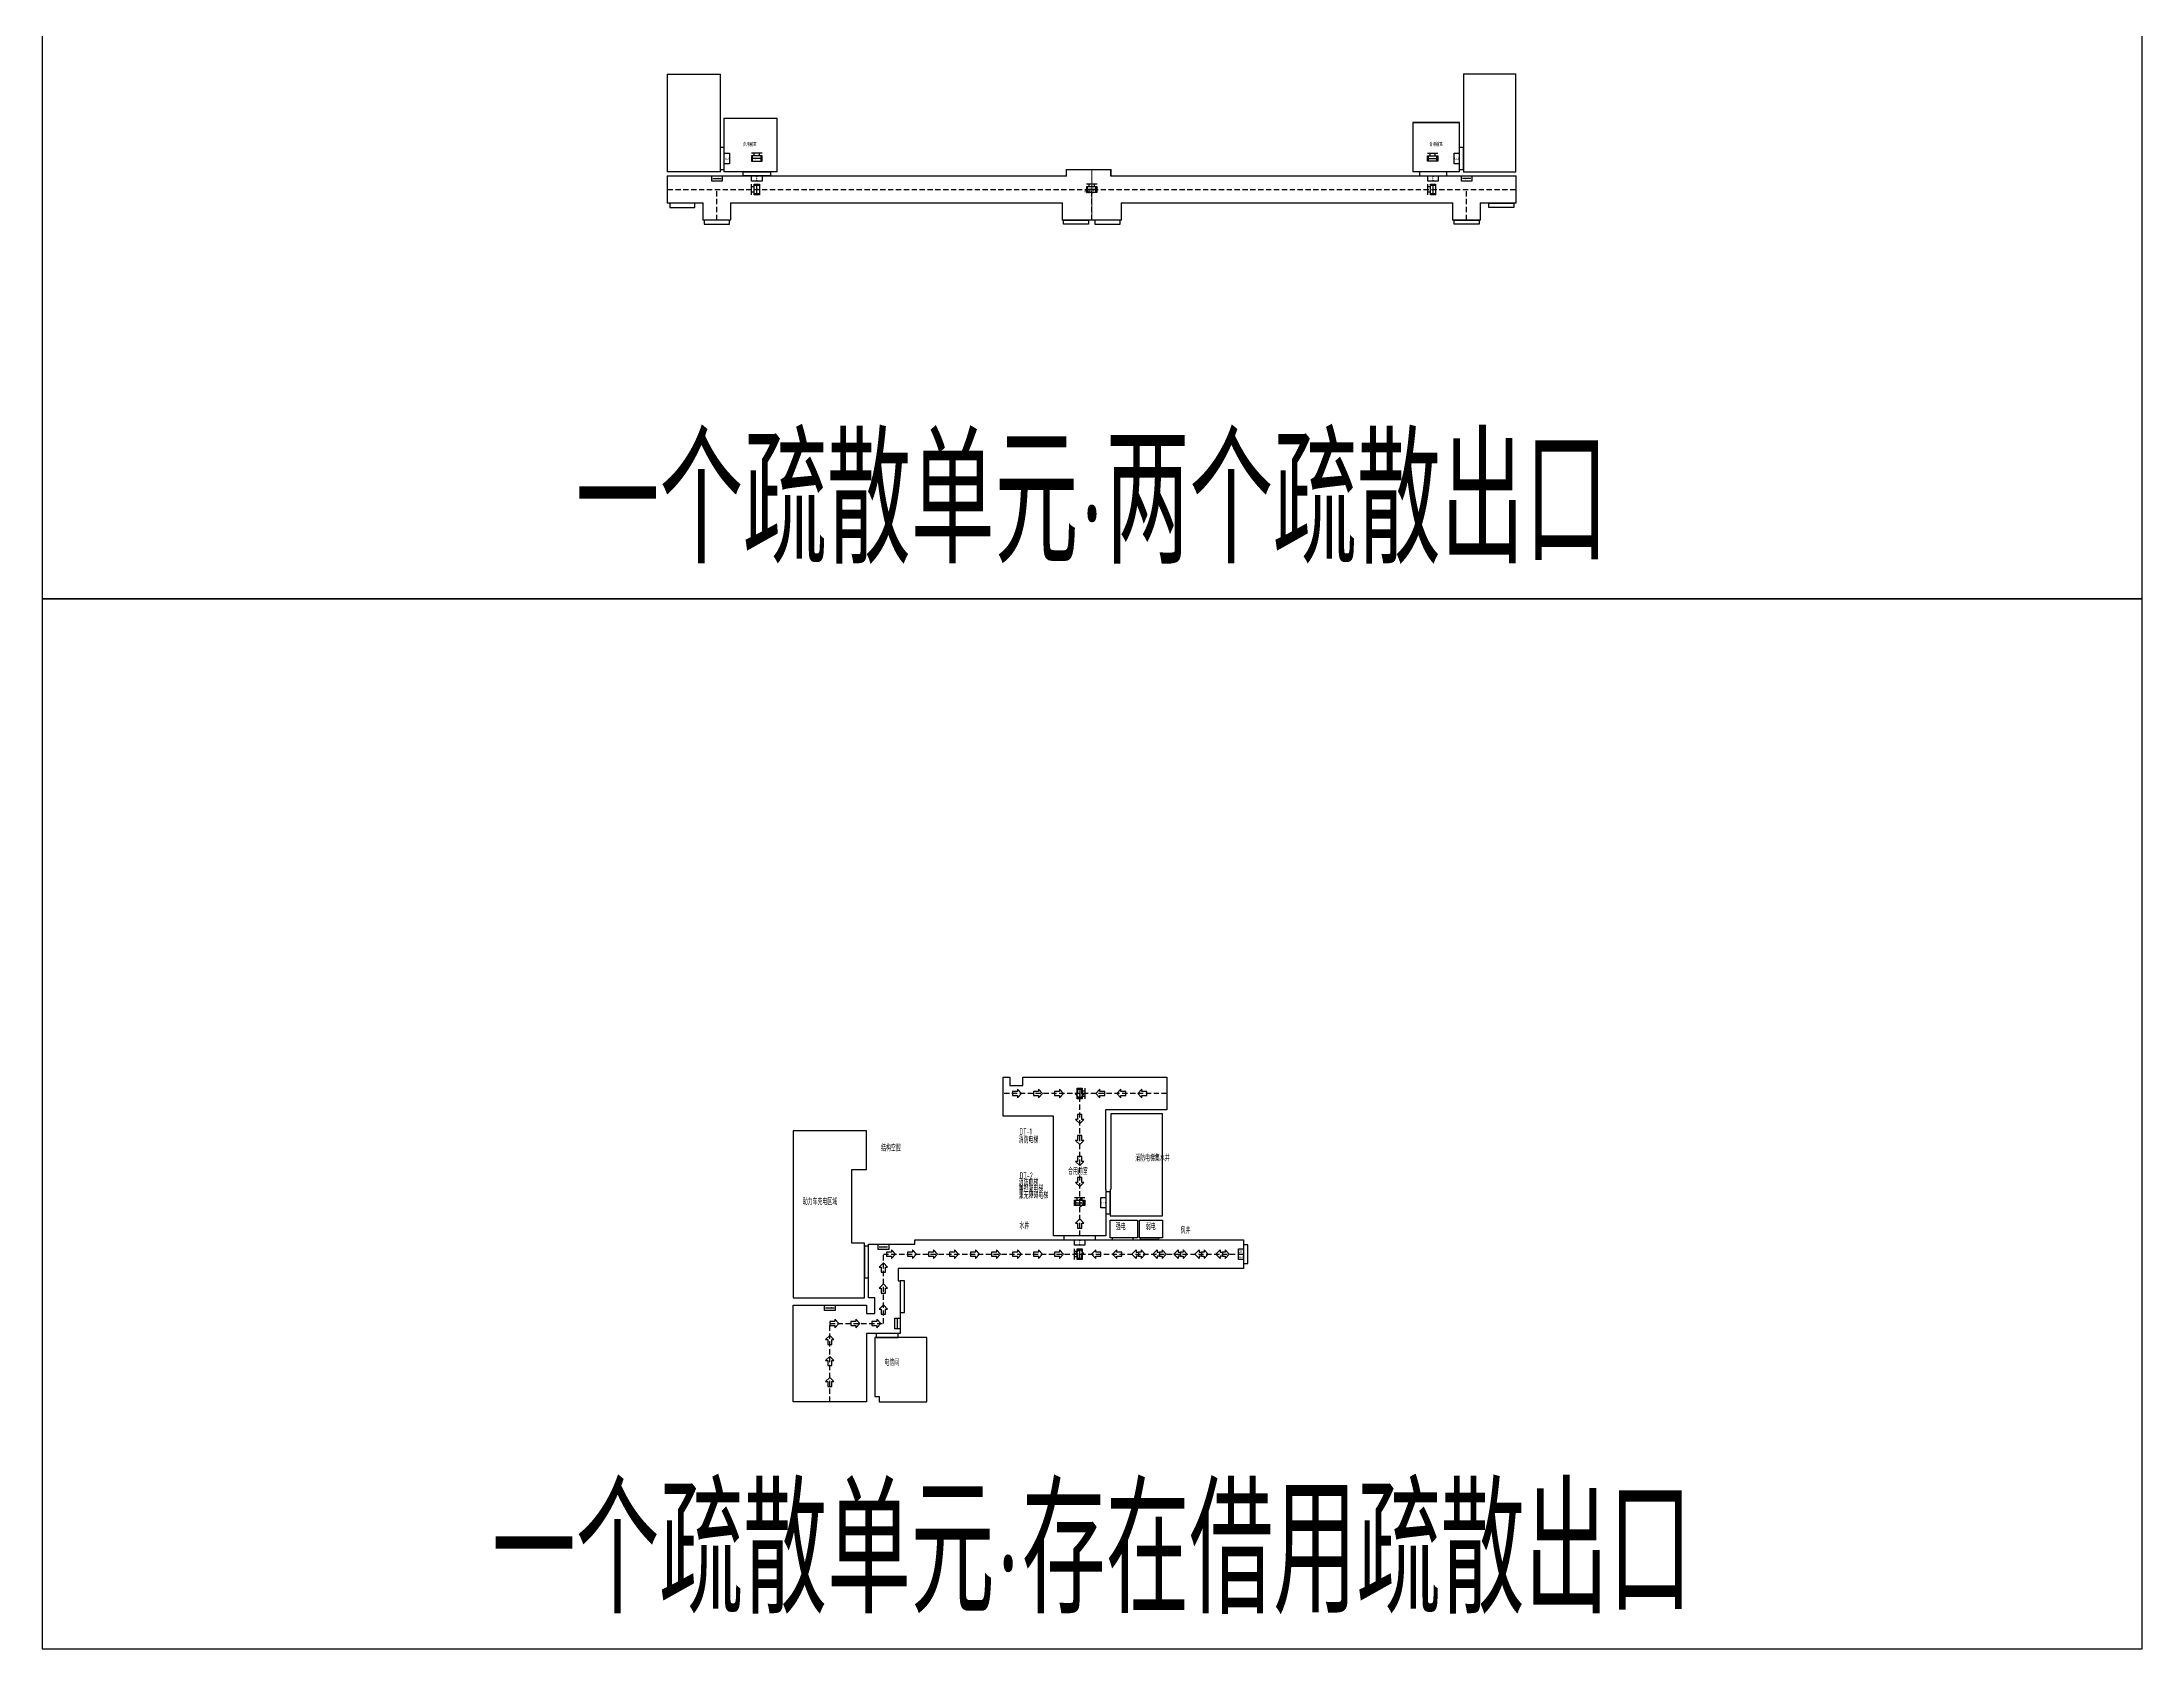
# Model space of a CAD drawing. Header units: millimetres. Extents: x -1582620 to 4754388, y -184455 to 3397362.
# Drawn here: x 3062802 to 3162802, y 2412089 to 2488603 of the extents above; entities that cross this region are included whole.
import ezdxf
from ezdxf.enums import TextEntityAlignment as Align

# ---------------------------------------------------------------- set-up
doc = ezdxf.new("R2010")
doc.units = ezdxf.units.MM
doc.header["$LTSCALE"] = 1000
doc.header["$MEASUREMENT"] = 0
doc.linetypes.add('HIDDEN', pattern=[0.375, 0.25, -0.125])
for name, color, linetype in [('AD-NAME-ROOM', 9, 'Continuous'), ('AI-中心线', 132, 'HIDDEN'), ('E-LITE-LITE', 3, 'Continuous'), ('E-REQU-WALL', 11, 'Continuous'), ('E-SHET-PROF', 1, 'Continuous'), ('E-UNIV-EL', 140, 'Continuous'), ('E-UNIV-NOTE', 6, 'Continuous')]:
    doc.layers.add(name, color=color, linetype=linetype)
doc.styles.add('__覆盖_A10-客梯-标准层-门窗_SEN23VV8_设计区$0$TH-STYLE3', font='TSSDENG', dxfattribs={"width": 0.7, "bigfont": 'TSSDCHN'})
doc.styles.add('TH-STYLE3', font='tssdeng.shx', dxfattribs={"width": 0.65, "bigfont": 'tssdchn.shx'})

# ---------------------------------------------------------------- blocks, each defined once
blk = doc.blocks.new('双向疏散流向')
at = {"layer": 'E-UNIV-NOTE', "color": 9}
blk.add_lwpolyline([(0, 100), (0, -100), (-119, -100), (-119, -200), (-319, 0), (-119, 200), (-119, 100), (0, 100)], dxfattribs=at)
at = {"layer": 'E-UNIV-NOTE'}
blk.add_lwpolyline([(0, -100), (119, -100), (119, -200), (319, 0), (119, 200), (119, 100), (0, 100), (0, -100)], dxfattribs=at)
blk = doc.blocks.new('疏散流向')
at = {"layer": 'E-UNIV-NOTE'}
blk.add_lwpolyline([(234, 0), (34, 200), (34, 100), (-204, 100), (-204, -100), (34, -100), (34, -200), (234, 0)], dxfattribs=at)
blk = doc.blocks.new('E-BFEL100')
blk.add_lwpolyline([(-2.5, 1.25), (2.5, 1.25), (2.5, -1.25), (-2.5, -1.25)], close=True)
at = {"layer": 'E-UNIV-EL', "style": 'TH-STYLE3', "width": 0.7}
blk.add_attdef('T', text='', height=1.8, dxfattribs=at).set_placement((0, 0), align=Align.MIDDLE)
blk = doc.blocks.new('E-BFEL201-1')
for p, q in [((-2.5, 2.5), (2.5, 2.5)), ((-1.25, 1.25), (-1.25, 2.5)), ((1.25, 1.25), (1.25, 2.5))]:
    blk.add_line(p, q)
blk.add_lwpolyline([(-2.5, 1.25), (2.5, 1.25), (2.5, -1.25), (-2.5, -1.25)], close=True)
at = {"layer": 'E-UNIV-EL'}
for p, q in [((-2, -1.25), (-2, 1.25)), ((-2, 0), (2, 0)), ((2, -1.25), (2, 1.25))]:
    blk.add_line(p, q, dxfattribs=at)
blk.add_lwpolyline([(0.5, 0, 0.75, 0, 0), (2, 0, 0, 0, 0)], format="xyseb", dxfattribs=at)
blk = doc.blocks.new('E-BFEL200')
blk.add_lwpolyline([(-2.5, 1.25), (2.5, 1.25), (2.5, -1.25), (-2.5, -1.25)], close=True)
at = {"layer": 'E-UNIV-EL'}
blk.add_line((-2, 0), (2, 0), dxfattribs=at)
blk.add_lwpolyline([(0.5, 0, 0.75, 0, 0), (2, 0, 0, 0, 0)], format="xyseb", dxfattribs=at)
blk = doc.blocks.new('E-BFEL140')
blk.add_lwpolyline([(-2.5, 1.2), (2.5, 1.2), (2.5, -1.3), (-2.5, -1.3)], close=True)
at = {"layer": 'E-UNIV-EL'}
blk.add_line((0.2, 0.7), (-0.2, -0.7), dxfattribs=at)
at = {"layer": 'E-UNIV-EL', "style": 'TH-STYLE3', "width": 0.7}
for p in [(-1.3, 0), (1.2, 0)]:
    blk.add_attdef('T', text='', height=1.8, dxfattribs=at).set_placement(p, align=Align.MIDDLE)

msp = doc.modelspace()

# ---------------------------------------------------------------- linework, layer by layer
at = {"layer": 'AI-中心线'}
for p, q in [((3092590.85, 2481578.09), (3132991.03, 2481578.09)), ((3094940.85, 2480128.09), (3094940.85, 2481578.09)), ((3112790.85, 2480128.09), (3112790.93, 2481578.09)), ((3130640.85, 2480128.09), (3130640.85, 2481578.09))]:
    msp.add_line(p, q, dxfattribs=at)
for points in [[(3116366.16, 2438537.79), (3108566.16, 2438537.79)], [(3112216.16, 2431762.79), (3112216.18, 2438537.79)], [(3100315.68, 2423863.26), (3100315.68, 2427588.42), (3102866.07, 2427588.42), (3102866.07, 2430887.56), (3120016.32, 2430887.56)]]:
    msp.add_lwpolyline(points, dxfattribs=at)
at = {"layer": 'E-REQU-WALL'}
for p, q in [((3092590.85, 2482428.09), (3092590.85, 2487078.09)), ((3092590.85, 2487078.09), (3095090.85, 2487078.09)), ((3095090.85, 2487078.09), (3095090.85, 2482428.09)), ((3132990.85, 2487078.09), (3130490.85, 2487078.09)), ((3130490.85, 2487078.09), (3130490.85, 2482428.09)), ((3132990.85, 2482428.09), (3132990.85, 2487078.09)), ((3095290.85, 2482428.09), (3095290.85, 2484978.09)), ((3095290.85, 2484978.09), (3097790.85, 2484978.09)), ((3097790.85, 2484978.09), (3097790.85, 2482428.09)), ((3128090.85, 2482428.09), (3128090.85, 2484778.09)), ((3128090.85, 2484778.09), (3130290.85, 2484778.09)), ((3130290.85, 2484778.09), (3130290.85, 2482428.09)), ((3095090.85, 2482428.09), (3092590.85, 2482428.09)), ((3092590.85, 2482228.09), (3111590.85, 2482228.09)), ((3092590.85, 2480928.09), (3092590.85, 2482228.09)), ((3097790.85, 2482428.09), (3095290.85, 2482428.09)), ((3111590.85, 2482228.09), (3111590.85, 2482528.09)), ((3111590.85, 2482528.09), (3113690.85, 2482528.09)), ((3113690.85, 2482528.09), (3113690.85, 2482228.09)), ((3113690.85, 2482228.09), (3132991.03, 2482228.09)), ((3130290.85, 2482428.09), (3128090.85, 2482428.09)), ((3130490.85, 2482428.09), (3132990.85, 2482428.09)), ((3132991.03, 2482228.09), (3132991.03, 2480928.09)), ((3094290.85, 2480928.09), (3092590.85, 2480928.09)), ((3094290.85, 2480128.09), (3094290.85, 2480928.09)), ((3095590.85, 2480128.09), (3094290.85, 2480128.09)), ((3111390.85, 2480928.09), (3095590.85, 2480928.09)), ((3095590.85, 2480928.09), (3095590.85, 2480128.09)), ((3111390.85, 2480128.09), (3111390.85, 2480928.09)), ((3114190.85, 2480128.09), (3111390.85, 2480128.09)), ((3129990.85, 2480928.09), (3114190.85, 2480928.09)), ((3114190.85, 2480928.09), (3114190.85, 2480128.09)), ((3129990.85, 2480128.09), (3129990.85, 2480928.09)), ((3131290.85, 2480128.09), (3129990.85, 2480128.09)), ((3132991.03, 2480928.09), (3131290.85, 2480928.09)), ((3131290.85, 2480928.09), (3131290.85, 2480128.09))]:
    msp.add_line(p, q, dxfattribs=at)
for points in [[(3113466.16, 2431762.79), (3110966.21, 2431762.79), (3110966.16, 2437462.79), (3108566.16, 2437462.79), (3108566.16, 2439312.79), (3108896.44, 2439312.79), (3108896.44, 2438912.79), (3109516.08, 2438913.02), (3109516.08, 2439312.79), (3110966.21, 2439312.79), (3116366.16, 2439312.79), (3116366.16, 2437762.79), (3113441.16, 2437762.79), (3113441.16, 2433962.79), (3113466.16, 2433962.79)], [(3116166.16, 2437562.79), (3113691.16, 2437562.79), (3113691.16, 2433962.79), (3113666.16, 2433962.79), (3113666.16, 2432712.79), (3116166.16, 2432712.79)], [(3102067.92, 2436762.79), (3098567.15, 2436762.79), (3098567.15, 2428812.7), (3101966.18, 2428812.72), (3101966.16, 2431412.79), (3101366.16, 2431412.79), (3101366.16, 2434912.76), (3102068.17, 2434912.76)], [(3113666.16, 2432512.79), (3114966.16, 2432512.79), (3114966.16, 2431662.79), (3113666.16, 2431662.79)], [(3115066.16, 2432512.79), (3116166.16, 2432512.79), (3116166.16, 2431662.84), (3115066.16, 2431662.84)], [(3104941.16, 2426912.79), (3102466.16, 2426912.79), (3102466.16, 2424112.42), (3102666.04, 2424112.42), (3102666.04, 2423863.39), (3104941.16, 2423863.39)]]:
    msp.add_lwpolyline(points, close=True, dxfattribs=at)
msp.add_lwpolyline([(3120016.32, 2430212.76), (3103566.16, 2430213.09), (3103566.91, 2429612.77), (3103666.16, 2429612.77), (3103666.16, 2427112.79), (3102066.16, 2427112.79), (3102065.15, 2423862.71), (3098566.21, 2423863.8), (3098567.15, 2428462.7), (3102066.03, 2428462.7), (3102066.03, 2428064.05), (3102466.16, 2428062.79), (3102466.03, 2428812.73), (3102165.97, 2428812.73), (3102165.97, 2431362.79), (3104366.16, 2431362.79), (3104366.16, 2431562.75), (3120016.32, 2431562.75), (3120016.32, 2430212.76)], dxfattribs=at)
at = {"layer": 'E-SHET-PROF'}
for points in [[(3095290.85, 2483578.09), (3095090.85, 2483578.09), (3095090.85, 2482528.09), (3095290.85, 2482528.09)], [(3130490.85, 2483578.09), (3130290.85, 2483578.09), (3130290.85, 2482528.09), (3130490.85, 2482528.09)], [(3096190.85, 2482428.09), (3097490.85, 2482428.09), (3097490.85, 2482228.09), (3096190.85, 2482228.09)], [(3129690.85, 2482428.09), (3128390.85, 2482428.09), (3128390.85, 2482228.09), (3129690.85, 2482228.09)], [(3093890.85, 2480928.09), (3092690.85, 2480928.09), (3092690.85, 2480728.09), (3093890.85, 2480728.09)], [(3095540.85, 2480128.09), (3094340.85, 2480128.09), (3094340.85, 2479928.09), (3095540.85, 2479928.09)], [(3111440.85, 2480128.09), (3112640.85, 2480128.09), (3112640.85, 2479928.09), (3111440.85, 2479928.09)], [(3114140.85, 2480128.09), (3112940.85, 2480128.09), (3112940.85, 2479928.09), (3114140.85, 2479928.09)], [(3130040.85, 2480128.09), (3131240.85, 2480128.09), (3131240.85, 2479928.09), (3130040.85, 2479928.09)], [(3131690.85, 2480928.09), (3132890.85, 2480928.09), (3132890.85, 2480728.09), (3131690.85, 2480728.09)], [(3113666.16, 2433862.79), (3113466.16, 2433862.79), (3113466.16, 2432812.79), (3113666.16, 2432812.79)], [(3102166.16, 2431262.79), (3101966.16, 2431262.79), (3101966.16, 2429762.79), (3102166.16, 2429762.79)], [(3112966.16, 2431762.79), (3111466.16, 2431762.79), (3111466.16, 2431562.79), (3112966.16, 2431562.79)], [(3114766.16, 2431662.83), (3113766.16, 2431662.83), (3113766.16, 2431562.79), (3114766.16, 2431562.79)], [(3115116.16, 2431662.79), (3115966.16, 2431662.79), (3115966.16, 2431562.79), (3115116.16, 2431562.79)], [(3120216.32, 2430437.56), (3120216.32, 2431337.56), (3120016.32, 2431337.56), (3120016.32, 2430437.56)], [(3103866.19, 2429612.77), (3103666.16, 2429612.77), (3103666.16, 2428112.77), (3103866.19, 2428112.77)], [(3103566.16, 2427112.79), (3102516.16, 2427112.79), (3102516.16, 2426912.79), (3103566.16, 2426912.79)]]:
    msp.add_lwpolyline(points, close=True, dxfattribs=at)
at = {"layer": 'E-UNIV-NOTE'}
for points in [[(3162801.83, 2462089), (3162801.83, 2512089), (3062801.83, 2512089), (3062801.83, 2462089)], [(3162801.83, 2412089), (3162801.83, 2462089), (3062801.83, 2462089), (3062801.83, 2412089)]]:
    msp.add_lwpolyline(points, close=True, dxfattribs=at)
at = {"layer": 'E-UNIV-NOTE', "const_width": 50}
msp.add_lwpolyline([(3112790.85, 2480128.09), (3112790.85, 2482528.09), (3111590.85, 2482528.09), (3111590.85, 2482228.09), (3097490.85, 2482228.09), (3097490.85, 2482428.09), (3097790.85, 2482428.09), (3097790.85, 2484978.09), (3095290.85, 2484978.09), (3095290.85, 2483578.09), (3095090.85, 2483578.09), (3095090.85, 2487078.09), (3092590.85, 2487078.09), (3092590.85, 2482428.09), (3095090.85, 2482428.09), (3095090.85, 2482528.09), (3095290.85, 2482528.09), (3095290.85, 2482428.09), (3096190.85, 2482428.09), (3096190.85, 2482228.09), (3092590.85, 2482228.09), (3092590.85, 2480928.09), (3094290.85, 2480928.09), (3094290.85, 2480128.09), (3095590.85, 2480128.09), (3095590.85, 2480928.09), (3111390.85, 2480928.09), (3111390.85, 2480128.09), (3112790.85, 2480128.09)], dxfattribs=at)
at = {"layer": 'E-UNIV-NOTE', "color": 2, "const_width": 50}
msp.add_lwpolyline([(3112790.85, 2480128.09), (3112790.85, 2482528.09), (3113690.85, 2482528.09), (3113690.85, 2482228.09), (3128390.85, 2482228.09), (3128390.85, 2482428.09), (3128090.85, 2482428.09), (3128090.85, 2484778.09), (3130290.85, 2484778.09), (3130290.85, 2483578.09), (3130490.85, 2483578.09), (3130490.85, 2487078.09), (3132990.85, 2487078.09), (3132990.85, 2482428.09), (3130490.85, 2482428.09), (3130490.85, 2482528.09), (3130290.85, 2482528.09), (3130290.85, 2482428.09), (3129690.85, 2482428.09), (3129690.85, 2482228.09), (3132990.85, 2482228.09), (3132990.85, 2480928.09), (3131290.85, 2480928.09), (3131290.85, 2480128.09), (3129990.85, 2480128.09), (3129990.85, 2480928.09), (3114190.85, 2480928.09), (3114190.85, 2480128.09), (3112790.85, 2480128.09)], dxfattribs=at)

# ---------------------------------------------------------------- block references
at = {"layer": 'E-LITE-LITE', "xscale": 100, "yscale": 100, "zscale": 100}
for p, rotation in [((3095415.34, 2483054.64), 90), ((3130165.85, 2483053.09), 90), ((3096840.85, 2482103.09), 359.9999999999417), ((3129040.85, 2482103.09), 359.9999999999417), ((3113341.16, 2433337.79), 90)]:
    msp.add_blockref('E-BFEL100', p, dxfattribs=dict(at, rotation=rotation)).add_auto_attribs({'T': 'E'})
at = {"layer": 'E-LITE-LITE', "yscale": 100, "zscale": 100}
for name, p, xscale in [('E-BFEL201-1', (3096840.85, 2483053.09), -100), ('E-BFEL201-1', (3129025.63, 2483053.09), 100), ('E-BFEL200', (3094940.85, 2482103.09), 100), ('E-BFEL201-1', (3112790.93, 2481578.94), -100), ('E-BFEL200', (3102871.08, 2431237.79), 100), ('E-BFEL200', (3100316.59, 2428337.7), 100)]:
    msp.add_blockref(name, p, dxfattribs=dict(at, xscale=xscale))
at = {"layer": 'E-LITE-LITE', "xscale": 100, "yscale": 100, "zscale": 100}
for name, p, rotation in [('E-BFEL200', (3130640.85, 2482103.09), 180), ('E-BFEL201-1', (3096840.85, 2481578.09), 90), ('E-BFEL201-1', (3129040.85, 2481578.09), 90), ('E-BFEL201-1', (3112216.18, 2438537.79), 269.9998373841907), ('E-BFEL201-1', (3112216.17, 2433337.79), 359.9998373841907), ('E-BFEL201-1', (3112216.16, 2430887.56), 90), ('E-BFEL200', (3103541.16, 2427588.42), 89.99999999994664)]:
    msp.add_blockref(name, p, dxfattribs=dict(at, rotation=rotation))
msp.add_blockref('E-BFEL100', (3112216.16, 2431437.79), dxfattribs=at).add_auto_attribs({'T': 'E'})
at = {"layer": 'E-LITE-LITE'}
ref = msp.add_blockref('E-BFEL140', (3119891.32, 2430887.56), dxfattribs=dict(at, xscale=100, yscale=100, zscale=100, rotation=90))
ref.add_attrib('T', 'N', dxfattribs={"layer": 'E-UNIV-EL', "height": 180, "rotation": 90, "style": 'TH-STYLE3', "width": 0.7}).set_placement((3119891.32, 2431012.56), align=Align.MIDDLE)
ref.add_attrib('T', 'E', dxfattribs={"layer": 'E-UNIV-EL', "height": 180, "rotation": 90, "style": 'TH-STYLE3', "width": 0.7}).set_placement((3119891.32, 2430762.56), align=Align.MIDDLE)
at = {"layer": 'E-UNIV-NOTE'}
for name, p in [('疏散流向', (3109216.18, 2438537.79)), ('疏散流向', (3110216.18, 2438537.79)), ('疏散流向', (3111216.18, 2438537.79)), ('疏散流向', (3112216.17, 2433337.79)), ('疏散流向', (3103216.17, 2430887.57)), ('疏散流向', (3104216.17, 2430887.57)), ('疏散流向', (3105216.17, 2430887.57)), ('疏散流向', (3106216.17, 2430887.57)), ('疏散流向', (3107216.17, 2430887.57)), ('疏散流向', (3108216.17, 2430887.57)), ('疏散流向', (3109216.17, 2430887.57)), ('疏散流向', (3110216.17, 2430887.57)), ('疏散流向', (3111216.17, 2430887.57)), ('双向疏散流向', (3115016.32, 2430887.56)), ('双向疏散流向', (3116016.32, 2430887.56)), ('双向疏散流向', (3117016.32, 2430887.56)), ('双向疏散流向', (3118016.32, 2430887.56)), ('双向疏散流向', (3119016.32, 2430887.56))]:
    msp.add_blockref(name, p, dxfattribs=at)
for p, rotation in [((3112216.18, 2438537.79), 270), ((3113216.18, 2438537.79), 180), ((3114216.18, 2438537.79), 180), ((3115216.18, 2438537.79), 180), ((3112216.17, 2437337.79), 270), ((3112216.17, 2436337.79), 270), ((3112216.17, 2435337.79), 270), ((3112216.17, 2434337.79), 270), ((3112216.17, 2432337.79), 90), ((3112216.17, 2430887.57), 89.99999999999999), ((3113016.32, 2430887.56), 180), ((3114016.32, 2430887.56), 180), ((3102866.06, 2430237.66), 90), ((3102866.06, 2429237.66), 90), ((3102866.06, 2428237.66), 90), ((3100315.66, 2426788.05), 89.99658222362689), ((3100515.32, 2427588.44), 359.9965822236269), ((3101515.32, 2427588.44), 359.9965822236269), ((3102515.32, 2427588.44), 359.9965822236269), ((3100315.66, 2425788.05), 89.99658222362689), ((3100315.66, 2424788.05), 89.99658222362689)]:
    msp.add_blockref('疏散流向', p, dxfattribs=dict(at, rotation=rotation))

# ---------------------------------------------------------------- texts
at = {"layer": 'AD-NAME-ROOM', "style": '__覆盖_A10-客梯-标准层-门窗_SEN23VV8_设计区$0$TH-STYLE3', "width": 0.7}
for s, p in [('合用前室', (3096184.84, 2483642.38)), ('合用前室', (3128866.08, 2483642.38)), ('电梯厅', (3112435.44, 2481392.18))]:
    msp.add_text(s, height=175, dxfattribs=at).set_placement(p)
at = {"layer": 'AD-NAME-ROOM', "linetype": 'ByBlock', "style": 'TH-STYLE3', "width": 0.6}
for s, p in [('结构空腔', (3102758.39, 2435790.9)), ('消防电梯', (3109311.58, 2436171.78)), ('DT-1', (3109346.42, 2436577.92)), ('合用前室', (3111663.41, 2434676.62)), ('消防电梯集水井', (3114863.62, 2435306.66)), ('消防电梯', (3109311.58, 2434151.51)), ('兼担架电梯', (3109311.58, 2433856.08)), ('DT-2', (3109354.94, 2434479.68)), ('助力车充电区域', (3099029.55, 2433234.53)), ('兼无障碍电梯', (3109311.58, 2433530.37)), ('水井', (3109348.48, 2432079.43)), ('强电', (3113936.55, 2432041.78)), ('弱电', (3115364.02, 2432041.78)), ('风井', (3117025.83, 2431855.77)), ('电信间', (3102918.87, 2425578.13))]:
    msp.add_text(s, height=300, rotation=359.9921905, dxfattribs=at).set_placement(p)
at = {"layer": 'E-UNIV-NOTE', "style": 'TH-STYLE3', "width": 0.7}
for s, p in [('一个疏散单元·两个疏散出口', (3112801.83, 2467089)), ('一个疏散单元·存在借用疏散出口', (3112801.83, 2417089))]:
    msp.add_text(s, height=6000, dxfattribs=at).set_placement(p, align=Align.MIDDLE)

doc.saveas('drawing.dxf')
